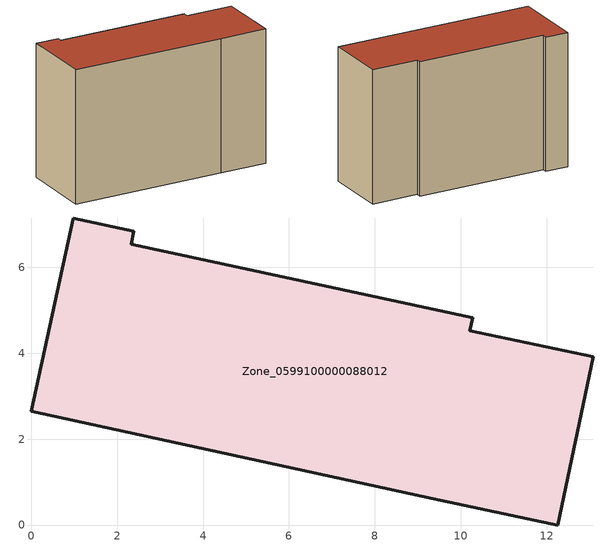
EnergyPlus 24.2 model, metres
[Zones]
Zone_0599100000088012
 floor ground (C_G): 9.36,0.61 0,2.65 0.97,7.15 2.39,6.84 2.33,6.54 10.28,4.83 10.21,4.52 13.08,3.92 12.26,0 z0
 wall outside (C_F): 10.28,4.83 2.33,6.54 2.39,6.84 0.97,7.15 0,2.65 9.36,0.61 12.26,0 13.08,3.92 10.21,4.52 10.28,4.83 z0:8.33
 roof outside (C_R): 13.08,3.92 10.21,4.52 10.28,4.83 2.33,6.54 2.39,6.84 0.97,7.15 0,2.65 9.36,0.61 12.26,0 z8.33
[BUILDING]
Pand.0599100000088012: North Axis=0; Terrain=City; Loads Convergence Tolerance Value=0.04; Temperature Convergence Tolerance Value=0.4; Solar Distribution=FullExterior; Maximum Number of Warmup Days=25; Minimum Number of Warmup Days=1
[Site:Location]
Rotterdam.The.Hague.AP_ZH_NLD Design_Conditions: Latitude=51.96; Longitude=4.45; Time Zone=1; Elevation=-4.5
[SITE:GROUNDTEMPERATURE:BUILDINGSURFACE]
18, 18, 18, 18, 18, 18, 18, 18, 18, 18, 18, 18
[MATERIAL] Thermal Absorptance=0.9; Solar Absorptance=0.7; Visible Absorptance=0.7
Name | Roughness | Thickness | Conductivity | Density | Specific Heat
G.TI.1975-1991 | MediumSmooth | 0.15 | 0.288461 | 540 | 1210
F.TI.1975-1991 | Rough | 0.3 | 0.230769 | 1920 | 840
R.TI.1975-1991 | MediumRough | 0.2 | 0.153846 | 1500 | 1000
[CONSTRUCTION]
C_G: G.TI.1975-1991
C_F: F.TI.1975-1991
C_R: R.TI.1975-1991
[ZONE]
Zone_0599100000088012: Type=1; Multiplier=1; Ceiling Height=Autocalculate; Volume=Autocalculate; Floor Area=autocalculate; Part of Total Floor Area=Yes
[ZONEINFILTRATION:DESIGNFLOWRATE]
Infil_Zone_0599100000088012: Zone or ZoneList or Space or SpaceList=Zone_0599100000088012; Schedule=AlwaysOn; Design Flow Rate Calculation Method=Flow/Area; Flow Rate per Floor Area=0.003; Constant Term Coefficient=1; Temperature Term Coefficient=0; Velocity Term Coefficient=0; Velocity Squared Term Coefficient=0
[HVACTEMPLATE:ZONE:IDEALLOADSAIRSYSTEM]
Zone_0599100000088012: Maximum Heating Supply Air Temperature=50; Minimum Cooling Supply Air Temperature=13; Maximum Heating Supply Air Humidity Ratio=0.0156; Minimum Cooling Supply Air Humidity Ratio=0.0077; Heating Limit=NoLimit; Cooling Limit=NoLimit; Dehumidification Control Type=ConstantSensibleHeatRatio; Cooling Sensible Heat Ratio=0.7; Dehumidification Setpoint=60; Humidification Control Type=None; Humidification Setpoint=30; Outdoor Air Method=None; Outdoor Air Flow Rate per Person=0.00944; Outdoor Air Flow Rate per Zone Floor Area=0; Outdoor Air Flow Rate per Zone=0; Demand Controlled Ventilation Type=None; Outdoor Air Economizer Type=NoEconomizer; Heat Recovery Type=None; Sensible Heat Recovery Effectiveness=0.7; Latent Heat Recovery Effectiveness=0.65
[ZONECONTROL:THERMOSTAT]
ThermostatControl_Zone_0599100000088012: Zone or ZoneList=Zone_0599100000088012; Control Type Schedule=DualSetpointControlType; Control 1=Thermostat_Zone_0599100000088012; Temperature Difference Between Cutout And Setpoint=0
[THERMOSTATSETPOINT:DUALSETPOINT]
Thermostat_Zone_0599100000088012: Heating Setpoint Temperature Schedule=HeatingSetpoint_Zone_0599100000088012; Cooling Setpoint Temperature Schedule=CoolingSetpoint_Zone_0599100000088012
[SCHEDULE:COMPACT]
HeatingSetpoint_Zone_0599100000088012: Through: 12/31, For: AllDays, Until: 24:00, 21
CoolingSetpoint_Zone_0599100000088012: Through: 12/31, For: AllDays, Until: 24:00, 24
DualSetpointControlType: Through: 12/31, For: AllDays, Until: 24:00, 4
AlwaysOn: Through: 12/31, For: AllDays, Until: 24:00, 1
